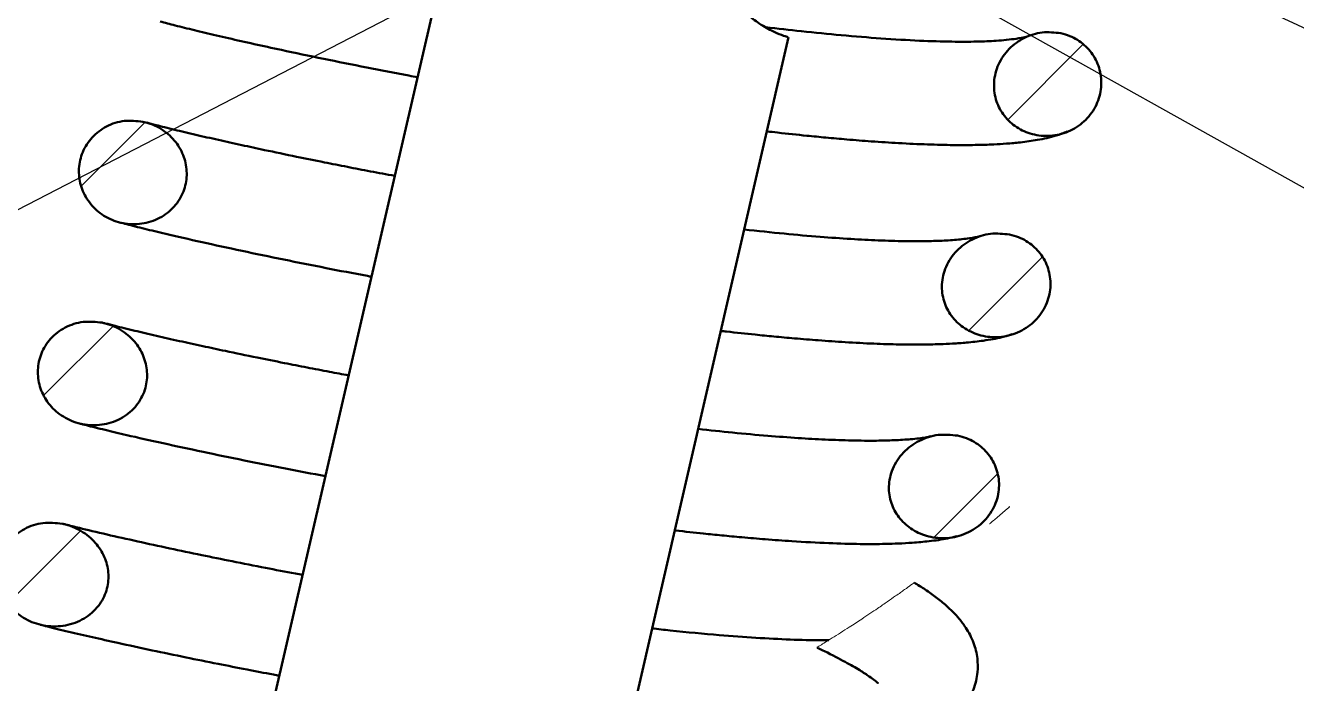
# Model space of a CAD drawing. Header units: millimetres. Extents: x 10 to 584, y 10 to 410.
# Drawn here: x 128.65 to 161.83, y 341.63 to 358.81 of the extents above; entities that cross this region are included whole.
import ezdxf

# ---------------------------------------------------------------- set-up
doc = ezdxf.new("R2010")
doc.units = ezdxf.units.MM
doc.layers.add('10', color=7, linetype='Continuous')
doc.dimstyles.new('SLDDIMSTYLE3', dxfattribs={"dimtxt": 0.18, "dimasz": 1.016, "dimexe": 0, "dimexo": 0.0625, "dimgap": 0, "dimtad": 0, "dimtih": 1, "dimtoh": 1, "dimdec": 0, "dimrnd": 1e-09, "dimzin": 0, "dimdsep": 46, "dimtxsty": 'Standard', "dimblk1": 'DOT', "dimblk2": 'DOT', "dimsah": 1, "dimcen": 0.09, "dimadec": 0, "dimazin": 0, "dimtfac": 1.016, "dimtdec": 0, "dimtofl": 0, "dimtmove": 0, "dimatfit": 3, "dimldrblk": 'DOT', "dimfxl": 1, "dimfrac": 2, "dimtolj": 1, "dimtzin": 0, "dimarcsym": 0})

# ---------------------------------------------------------------- blocks, each defined once
blk = doc.blocks.new('_Dot')
at = {"color": 0, "linetype": 'ByBlock', "lineweight": -2}
blk.add_line((-0.5, 0), (-1, 0), dxfattribs=at)
at = {"color": 0, "linetype": 'ByBlock', "const_width": 0.5}
blk.add_lwpolyline([(-0.25, 0, 1), (0.25, 0, 1)], format="xyb", close=True, dxfattribs=at)

msp = doc.modelspace()

# ---------------------------------------------------------------- hatches: boundary and pattern name
at = {"layer": '10', "linetype": 'Continuous', "lineweight": 25}
h = msp.add_hatch(dxfattribs=at)
h.set_pattern_fill('ANSI31', color=256, style=0)
edge = h.paths.add_edge_path(flags=0)
edge.add_spline(control_points=[(155.6745, 358.6041), (155.517, 358.6378), (155.3514, 358.644), (155.1917, 358.6233), (155.0321, 358.6026), (154.8739, 358.5545), (154.7297, 358.4832), (154.5823, 358.4103), (154.4453, 358.3112), (154.3303, 358.1936), (154.2156, 358.0761), (154.1196, 357.9366), (154.0521, 357.7868), (153.987, 357.6423), (153.9467, 357.4839), (153.9361, 357.3258), (153.9262, 357.176), (153.9427, 357.0221), (153.9848, 356.8779), (154.0253, 356.7392), (154.0906, 356.6057), (154.1748, 356.4883), (154.2588, 356.3711), (154.3639, 356.2668), (154.4811, 356.1829), (154.6018, 356.0965), (154.7384, 356.0293), (154.8803, 355.9857), (155.0283, 355.9401), (155.1858, 355.9189), (155.3406, 355.923), (155.5011, 355.9273), (155.663, 355.9589), (155.8133, 356.0152), (155.9662, 356.0725), (156.1114, 356.1569), (156.2364, 356.2619), (156.3607, 356.3661), (156.4685, 356.4936), (156.5499, 356.6339), (156.6293, 356.7706), (156.6857, 356.9233), (156.7135, 357.0789), (156.7403, 357.2293), (156.741, 357.3867), (156.715, 357.5372), (156.6897, 357.6834), (156.6385, 357.8272), (156.5656, 357.9563), (156.4938, 358.0835), (156.399, 358.2001), (156.2893, 358.2966), (156.179, 358.3936), (156.0508, 358.473), (155.9151, 358.5293), (155.8376, 358.5614), (155.7567, 358.5865), (155.6745, 358.6041)], knot_values=[0, 0, 0, 0, 0.0024162, 0.0024162, 0.0024162, 0.0048288, 0.0048288, 0.0048288, 0.0072954, 0.0072954, 0.0072954, 0.0097616, 0.0097616, 0.0097616, 0.0121405, 0.0121405, 0.0121405, 0.0143926, 0.0143926, 0.0143926, 0.0165575, 0.0165575, 0.0165575, 0.018716, 0.018716, 0.018716, 0.0209383, 0.0209383, 0.0209383, 0.0232577, 0.0232577, 0.0232577, 0.0256642, 0.0256642, 0.0256642, 0.0281128, 0.0281128, 0.0281128, 0.0305458, 0.0305458, 0.0305458, 0.032917, 0.032917, 0.032917, 0.035208, 0.035208, 0.035208, 0.0374306, 0.0374306, 0.0374306, 0.0396189, 0.0396189, 0.0396189, 0.0418181, 0.0418181, 0.0418181, 0.0430642, 0.0430642, 0.0430642, 0.0430642], weights=[1, 1, 1, 1, 1, 1, 1, 1, 1, 1, 1, 1, 1, 1, 1, 1, 1, 1, 1, 1, 1, 1, 1, 1, 1, 1, 1, 1, 1, 1, 1, 1, 1, 1, 1, 1, 1, 1, 1, 1, 1, 1, 1, 1, 1, 1, 1, 1, 1, 1, 1, 1, 1, 1, 1, 1, 1, 1], degree=3, periodic=0)
h = msp.add_hatch(dxfattribs=at)
h.set_pattern_fill('ANSI31', color=256, style=0)
edge = h.paths.add_edge_path(flags=0)
edge.add_spline(control_points=[(131.7174, 356.294), (131.5591, 356.3271), (131.3931, 356.3339), (131.2328, 356.3132), (131.0723, 356.2925), (130.913, 356.2434), (130.7692, 356.1692), (130.6293, 356.0971), (130.5, 355.9991), (130.3935, 355.8833), (130.2911, 355.7719), (130.2069, 355.6408), (130.1485, 355.5012), (130.0917, 355.3655), (130.0578, 355.218), (130.0496, 355.0712), (130.0415, 354.9256), (130.0583, 354.7767), (130.0981, 354.6364), (130.1385, 354.4944), (130.2036, 354.3575), (130.2874, 354.236), (130.3738, 354.111), (130.4823, 353.9991), (130.604, 353.9082), (130.7302, 353.8139), (130.874, 353.7397), (131.0238, 353.6909), (131.1003, 353.6659), (131.1792, 353.6472), (131.2588, 353.6351), (131.4197, 353.6106), (131.587, 353.613), (131.747, 353.6425), (131.9089, 353.6724), (132.068, 353.7311), (132.2098, 353.8145), (132.3474, 353.8953), (132.4728, 354.002), (132.5734, 354.1257), (132.6689, 354.2431), (132.7448, 354.3793), (132.7938, 354.5224), (132.8405, 354.6592), (132.8639, 354.806), (132.8622, 354.9504), (132.8606, 355.0934), (132.8345, 355.2379), (132.787, 355.3727), (132.7381, 355.5115), (132.6654, 355.6437), (132.5752, 355.76), (132.4806, 355.8822), (132.3643, 355.9901), (132.2358, 356.0761), (132.1013, 356.1661), (131.9498, 356.2345), (131.7934, 356.276), (131.7682, 356.2826), (131.7428, 356.2886), (131.7174, 356.294)], knot_values=[0, 0, 0, 0, 0.0024247, 0.0024247, 0.0024247, 0.0048537, 0.0048537, 0.0048537, 0.007216, 0.007216, 0.007216, 0.0094856, 0.0094856, 0.0094856, 0.0116903, 0.0116903, 0.0116903, 0.0138752, 0.0138752, 0.0138752, 0.0160867, 0.0160867, 0.0160867, 0.0183626, 0.0183626, 0.0183626, 0.0207239, 0.0207239, 0.0207239, 0.0219189, 0.0219189, 0.0219189, 0.0243598, 0.0243598, 0.0243598, 0.0268305, 0.0268305, 0.0268305, 0.029226, 0.029226, 0.029226, 0.0314954, 0.0314954, 0.0314954, 0.0336605, 0.0336605, 0.0336605, 0.0358011, 0.0358011, 0.0358011, 0.0380036, 0.0380036, 0.0380036, 0.0403194, 0.0403194, 0.0403194, 0.0427452, 0.0427452, 0.0427452, 0.0431303, 0.0431303, 0.0431303, 0.0431303], weights=[1, 1, 1, 1, 1, 1, 1, 1, 1, 1, 1, 1, 1, 1, 1, 1, 1, 1, 1, 1, 1, 1, 1, 1, 1, 1, 1, 1, 1, 1, 1, 1, 1, 1, 1, 1, 1, 1, 1, 1, 1, 1, 1, 1, 1, 1, 1, 1, 1, 1, 1, 1, 1, 1, 1, 1, 1, 1, 1, 1, 1], degree=3, periodic=0)
h = msp.add_hatch(dxfattribs=at)
h.set_pattern_fill('ANSI31', color=256, style=0)
edge = h.paths.add_edge_path(flags=0)
edge.add_spline(control_points=[(154.3393, 353.3491), (154.1778, 353.3831), (154.0081, 353.389), (153.8446, 353.3672), (153.6812, 353.3456), (153.5193, 353.2959), (153.3717, 353.2225), (153.2208, 353.1473), (153.0805, 353.0452), (152.9634, 352.9239), (152.8475, 352.8038), (152.751, 352.6612), (152.6843, 352.5082), (152.6212, 352.3632), (152.5831, 352.2043), (152.5754, 352.0463), (152.5682, 351.8987), (152.5873, 351.7476), (152.6313, 351.6066), (152.6736, 351.471), (152.7399, 351.341), (152.8244, 351.2268), (152.9095, 351.1117), (153.015, 351.0096), (153.1322, 350.9274), (153.2546, 350.8415), (153.3928, 350.7751), (153.5359, 350.732), (153.687, 350.6864), (153.8476, 350.6656), (154.0053, 350.6705), (154.1697, 350.6755), (154.3355, 350.7086), (154.4892, 350.767), (154.6452, 350.8263), (154.7932, 350.9135), (154.9201, 351.0218), (155.0451, 351.1285), (155.1532, 351.2588), (155.234, 351.4019), (155.3117, 351.5397), (155.3663, 351.6936), (155.3916, 351.8498), (155.4159, 351.9994), (155.414, 352.1556), (155.3856, 352.3045), (155.3582, 352.4484), (155.3051, 352.5896), (155.2311, 352.716), (155.1579, 352.8409), (155.0623, 352.9549), (154.9523, 353.0491), (154.8409, 353.1445), (154.7119, 353.2222), (154.5758, 353.2771), (154.4994, 353.308), (154.4199, 353.3321), (154.3393, 353.3491)], knot_values=[0, 0, 0, 0, 0.002475, 0.002475, 0.002475, 0.0049461, 0.0049461, 0.0049461, 0.0074762, 0.0074762, 0.0074762, 0.0099823, 0.0099823, 0.0099823, 0.0123572, 0.0123572, 0.0123572, 0.0145723, 0.0145723, 0.0145723, 0.0166983, 0.0166983, 0.0166983, 0.0188401, 0.0188401, 0.0188401, 0.0210774, 0.0210774, 0.0210774, 0.0234406, 0.0234406, 0.0234406, 0.025906, 0.025906, 0.025906, 0.028409, 0.028409, 0.028409, 0.0308739, 0.0308739, 0.0308739, 0.0332485, 0.0332485, 0.0332485, 0.0355205, 0.0355205, 0.0355205, 0.0377155, 0.0377155, 0.0377155, 0.0398824, 0.0398824, 0.0398824, 0.042078, 0.042078, 0.042078, 0.0433003, 0.0433003, 0.0433003, 0.0433003], weights=[1, 1, 1, 1, 1, 1, 1, 1, 1, 1, 1, 1, 1, 1, 1, 1, 1, 1, 1, 1, 1, 1, 1, 1, 1, 1, 1, 1, 1, 1, 1, 1, 1, 1, 1, 1, 1, 1, 1, 1, 1, 1, 1, 1, 1, 1, 1, 1, 1, 1, 1, 1, 1, 1, 1, 1, 1, 1], degree=3, periodic=0)
h = msp.add_hatch(dxfattribs=at)
h.set_pattern_fill('ANSI31', color=256, style=0)
edge = h.paths.add_edge_path(flags=0)
edge.add_spline(control_points=[(130.6567, 351.0482), (130.4949, 351.0815), (130.3253, 351.0882), (130.1616, 351.0666), (129.9976, 351.045), (129.8349, 350.9944), (129.6883, 350.9178), (129.5471, 350.8439), (129.4168, 350.7437), (129.3102, 350.6253), (129.2089, 350.5128), (129.126, 350.3807), (129.0695, 350.2403), (129.015, 350.105), (128.9834, 349.9582), (128.9772, 349.8125), (128.9712, 349.6683), (128.9898, 349.5212), (129.031, 349.3829), (129.0729, 349.2423), (129.1391, 349.1071), (129.2237, 348.9872), (129.3114, 348.8628), (129.421, 348.7517), (129.5435, 348.6614), (129.6719, 348.5667), (129.8177, 348.4925), (129.9695, 348.4435), (130.0479, 348.4182), (130.1286, 348.3993), (130.21, 348.3871), (130.3745, 348.3624), (130.5455, 348.365), (130.709, 348.3954), (130.8752, 348.4262), (131.0386, 348.4867), (131.1839, 348.573), (131.3235, 348.6558), (131.4506, 348.7652), (131.5516, 348.8922), (131.6458, 349.0106), (131.7201, 349.1479), (131.7667, 349.2917), (131.8106, 349.4272), (131.8312, 349.5723), (131.8272, 349.7147), (131.8233, 349.8553), (131.7953, 349.9969), (131.7468, 350.1289), (131.6964, 350.266), (131.6227, 350.3963), (131.5322, 350.511), (131.4357, 350.6333), (131.3179, 350.741), (131.1881, 350.8271), (131.0504, 350.9183), (130.8955, 350.9876), (130.7358, 351.0296), (130.7096, 351.0365), (130.6832, 351.0427), (130.6567, 351.0482)], knot_values=[0, 0, 0, 0, 0.0024773, 0.0024773, 0.0024773, 0.0049602, 0.0049602, 0.0049602, 0.0073527, 0.0073527, 0.0073527, 0.0096229, 0.0096229, 0.0096229, 0.0118092, 0.0118092, 0.0118092, 0.0139708, 0.0139708, 0.0139708, 0.0161671, 0.0161671, 0.0161671, 0.0184463, 0.0184463, 0.0184463, 0.0208362, 0.0208362, 0.0208362, 0.0220578, 0.0220578, 0.0220578, 0.0245527, 0.0245527, 0.0245527, 0.0270901, 0.0270901, 0.0270901, 0.0295278, 0.0295278, 0.0295278, 0.031797, 0.031797, 0.031797, 0.0339301, 0.0339301, 0.0339301, 0.0360345, 0.0360345, 0.0360345, 0.0382198, 0.0382198, 0.0382198, 0.0405513, 0.0405513, 0.0405513, 0.0430265, 0.0430265, 0.0430265, 0.0434271, 0.0434271, 0.0434271, 0.0434271], weights=[1, 1, 1, 1, 1, 1, 1, 1, 1, 1, 1, 1, 1, 1, 1, 1, 1, 1, 1, 1, 1, 1, 1, 1, 1, 1, 1, 1, 1, 1, 1, 1, 1, 1, 1, 1, 1, 1, 1, 1, 1, 1, 1, 1, 1, 1, 1, 1, 1, 1, 1, 1, 1, 1, 1, 1, 1, 1, 1, 1, 1], degree=3, periodic=0)
h = msp.add_hatch(dxfattribs=at)
h.set_pattern_fill('ANSI31', color=256, style=0)
edge = h.paths.add_edge_path(flags=0)
edge.add_spline(control_points=[(152.9836, 348.0983), (152.8175, 348.1329), (152.643, 348.1383), (152.4749, 348.1155), (152.3069, 348.0927), (152.1406, 348.0412), (151.989, 347.9653), (151.8339, 347.8876), (151.6898, 347.7819), (151.5703, 347.6562), (151.4534, 347.5333), (151.3564, 347.3873), (151.2911, 347.2308), (151.2304, 347.0855), (151.1953, 346.9266), (151.1909, 346.7692), (151.1869, 346.6245), (151.2087, 346.4769), (151.2546, 346.3396), (151.2988, 346.2074), (151.3663, 346.0812), (151.4509, 345.9704), (151.5373, 345.8573), (151.6437, 345.7573), (151.7611, 345.6767), (151.8857, 345.5912), (152.0258, 345.5253), (152.1708, 345.4826), (152.3258, 345.4369), (152.4902, 345.4165), (152.6517, 345.4222), (152.8208, 345.4282), (152.9912, 345.463), (153.149, 345.5241), (153.3085, 345.5858), (153.4596, 345.6762), (153.5885, 345.7885), (153.7141, 345.8979), (153.8222, 346.0312), (153.9018, 346.1774), (153.9775, 346.3164), (154.0296, 346.4712), (154.052, 346.6278), (154.0732, 346.7763), (154.0684, 346.9308), (154.0374, 347.0776), (154.0075, 347.2191), (153.9525, 347.3572), (153.8771, 347.4807), (153.8024, 347.6031), (153.7057, 347.7143), (153.5954, 347.8061), (153.4825, 347.9), (153.3524, 347.976), (153.2156, 348.0295), (153.1405, 348.0589), (153.0626, 348.0819), (152.9836, 348.0983)], knot_values=[0, 0, 0, 0, 0.0025453, 0.0025453, 0.0025453, 0.0050863, 0.0050863, 0.0050863, 0.0076903, 0.0076903, 0.0076903, 0.0102382, 0.0102382, 0.0102382, 0.0126016, 0.0126016, 0.0126016, 0.014771, 0.014771, 0.014771, 0.0168556, 0.0168556, 0.0168556, 0.0189845, 0.0189845, 0.0189845, 0.0212452, 0.0212452, 0.0212452, 0.0236637, 0.0236637, 0.0236637, 0.0261999, 0.0261999, 0.0261999, 0.0287646, 0.0287646, 0.0287646, 0.0312622, 0.0312622, 0.0312622, 0.0336355, 0.0336355, 0.0336355, 0.0358828, 0.0358828, 0.0358828, 0.0380468, 0.0380468, 0.0380468, 0.0401928, 0.0401928, 0.0401928, 0.0423893, 0.0423893, 0.0423893, 0.0435845, 0.0435845, 0.0435845, 0.0435845], weights=[1, 1, 1, 1, 1, 1, 1, 1, 1, 1, 1, 1, 1, 1, 1, 1, 1, 1, 1, 1, 1, 1, 1, 1, 1, 1, 1, 1, 1, 1, 1, 1, 1, 1, 1, 1, 1, 1, 1, 1, 1, 1, 1, 1, 1, 1, 1, 1, 1, 1, 1, 1, 1, 1, 1, 1, 1, 1], degree=3, periodic=0)
h = msp.add_hatch(dxfattribs=at)
h.set_pattern_fill('ANSI31', color=256, style=0)
edge = h.paths.add_edge_path(flags=0)
edge.add_spline(control_points=[(129.6171, 345.798), (129.4511, 345.8317), (129.2772, 345.8383), (129.1094, 345.8157), (128.9412, 345.7932), (128.7743, 345.7407), (128.6245, 345.6611), (128.4818, 345.5852), (128.3503, 345.4824), (128.2436, 345.361), (128.1437, 345.2474), (128.0626, 345.1141), (128.0082, 344.973), (127.9563, 344.8381), (127.9273, 344.6923), (127.9236, 344.5479), (127.9199, 344.4053), (127.9406, 344.2603), (127.9833, 344.1242), (128.0269, 343.9852), (128.0944, 343.852), (128.1796, 343.7339), (128.269, 343.6101), (128.3799, 343.4999), (128.5034, 343.4102), (128.6343, 343.3151), (128.7827, 343.2407), (128.9369, 343.1916), (129.0173, 343.1659), (129.1002, 343.1468), (129.1837, 343.1345), (129.3526, 343.1096), (129.5279, 343.1126), (129.6957, 343.1439), (129.867, 343.1759), (130.0355, 343.2385), (130.1849, 343.3282), (130.3269, 343.4135), (130.4559, 343.5261), (130.5572, 343.6571), (130.6497, 343.7765), (130.7219, 343.9149), (130.7656, 344.0595), (130.8062, 344.1934), (130.8236, 344.3364), (130.8169, 344.4761), (130.8104, 344.614), (130.7804, 344.7523), (130.7307, 344.8811), (130.6786, 345.0164), (130.6036, 345.1446), (130.5126, 345.2575), (130.414, 345.3799), (130.2942, 345.4876), (130.1627, 345.5737), (130.0211, 345.6664), (129.8622, 345.7366), (129.6984, 345.7792), (129.6715, 345.7862), (129.6443, 345.7924), (129.6171, 345.798)], knot_values=[0, 0, 0, 0, 0.0025402, 0.0025402, 0.0025402, 0.0050879, 0.0050879, 0.0050879, 0.0075151, 0.0075151, 0.0075151, 0.0097845, 0.0097845, 0.0097845, 0.0119487, 0.0119487, 0.0119487, 0.0140839, 0.0140839, 0.0140839, 0.0162637, 0.0162637, 0.0162637, 0.0185478, 0.0185478, 0.0185478, 0.0209714, 0.0209714, 0.0209714, 0.0222247, 0.0222247, 0.0222247, 0.0247834, 0.0247834, 0.0247834, 0.0274007, 0.0274007, 0.0274007, 0.0298881, 0.0298881, 0.0298881, 0.0321545, 0.0321545, 0.0321545, 0.0342488, 0.0342488, 0.0342488, 0.0363122, 0.0363122, 0.0363122, 0.0384796, 0.0384796, 0.0384796, 0.0408309, 0.0408309, 0.0408309, 0.0433657, 0.0433657, 0.0433657, 0.0437769, 0.0437769, 0.0437769, 0.0437769], weights=[1, 1, 1, 1, 1, 1, 1, 1, 1, 1, 1, 1, 1, 1, 1, 1, 1, 1, 1, 1, 1, 1, 1, 1, 1, 1, 1, 1, 1, 1, 1, 1, 1, 1, 1, 1, 1, 1, 1, 1, 1, 1, 1, 1, 1, 1, 1, 1, 1, 1, 1, 1, 1, 1, 1, 1, 1, 1, 1, 1, 1], degree=3, periodic=0)

# ---------------------------------------------------------------- linework, layer by layer
at = {"color": 7, "linetype": 'Continuous', "lineweight": 50}
for p, q in [((140.6579, 365.1247), (134.709, 339.3573)), ((144.3039, 340.0193), (148.5701, 358.4984))]:
    msp.add_line(p, q, dxfattribs=at)
for points, knots in [([(148.5583, 358.501), (148.5566, 358.5014), (148.5523, 358.5024), (148.4019, 358.5472), (148.1366, 358.6574), (147.8067, 358.849), (147.4655, 359.113), (147.1533, 359.4113), (146.8413, 359.7781), (146.5502, 360.2019), (146.2918, 360.6806), (146.0787, 361.2132), (145.9318, 361.7993), (145.8803, 362.4132), (145.9278, 363.0267), (146.0657, 363.6358), (146.2442, 364.0159), (146.3361, 364.2115)], [0, 0, 0, 0, 0.0604038, 0.1444393, 0.2260942, 0.3109172, 0.3689555, 0.4286633, 0.4867129, 0.5463814, 0.6059892, 0.6670249, 0.7324362, 0.7998392, 0.8640719, 0.9300226, 1, 1, 1, 1]), ([(132.1704, 358.9136), (132.2295, 358.8967), (132.3896, 358.8511), (132.7834, 358.7502), (133.3183, 358.6195), (133.933, 358.476), (134.602, 358.3254), (135.4196, 358.1474), (136.3931, 357.9429), (137.5204, 357.7167), (138.3506, 357.5546), (138.8116, 357.4691), (138.8873, 357.455)], [0, 0, 0, 0, 0.0674958, 0.182753, 0.2934135, 0.3994837, 0.5009691, 0.5978698, 0.7345887, 0.8610298, 0.9771948, 1, 1, 1, 1]), ([(154.8025, 358.5222), (154.7838, 358.5156), (154.734, 358.498), (154.5431, 358.4633), (154.2842, 358.431), (154.0196, 358.4089), (153.7526, 358.3942), (153.3814, 358.382), (152.8184, 358.3799), (151.9871, 358.4048), (151.0167, 358.4619), (149.9765, 358.5472), (148.9667, 358.6465), (148.289, 358.7251), (147.9767, 358.7614)], [0, 0, 0, 0, 0.0534896, 0.1420294, 0.2158954, 0.2746627, 0.3193631, 0.363646, 0.4619538, 0.5733386, 0.6922904, 0.8047884, 0.9100516, 1, 1, 1, 1]), ([(155.6745, 358.6041), (155.5129, 358.622), (155.1898, 358.6577), (154.714, 358.5041), (154.3103, 358.2142), (154.0281, 357.8041), (153.9088, 357.3361), (153.9583, 356.8761), (154.1548, 356.4742), (154.4706, 356.1608), (154.8792, 355.9601), (155.347, 355.8971), (155.8254, 355.9905), (156.2537, 356.2395), (156.5722, 356.616), (156.7397, 357.0688), (156.7418, 357.5372), (156.5888, 357.9672), (156.3049, 358.3145), (155.9791, 358.5215), (155.7558, 358.5821), (155.6745, 358.6041)], [0, 0, 0, 0, 0.0560606, 0.1120688, 0.1692957, 0.226469, 0.281619, 0.333878, 0.3841702, 0.4343454, 0.4860038, 0.5398928, 0.5957654, 0.6525834, 0.7090185, 0.7640236, 0.8171932, 0.8688075, 0.9196541, 0.9707679, 1, 1, 1, 1]), ([(131.7174, 356.294), (131.5552, 356.312), (131.2307, 356.348), (130.7599, 356.1947), (130.3776, 355.9069), (130.1259, 355.5151), (130.0246, 355.0738), (130.075, 354.6279), (130.2696, 354.2183), (130.5932, 353.8844), (130.9467, 353.7023), (131.3379, 353.6095), (131.754, 353.6152), (132.22, 353.7869), (132.59, 354.1014), (132.8165, 354.5075), (132.8868, 354.9493), (132.8081, 355.3847), (132.5899, 355.7811), (132.2443, 356.1011), (131.9259, 356.2466), (131.7427, 356.2882), (131.7174, 356.294)], [0, 0, 0, 0, 0.0561698, 0.1123959, 0.1670818, 0.2196554, 0.2707625, 0.3214339, 0.3727314, 0.4255188, 0.4802656, 0.5082462, 0.5648012, 0.6219894, 0.6774288, 0.7299883, 0.7801919, 0.8298739, 0.8809979, 0.9347244, 0.9909532, 1, 1, 1, 1]), ([(138.2926, 354.8794), (138.0788, 354.9191), (137.6539, 354.9981), (137.0473, 355.1162), (136.3991, 355.2443), (135.667, 355.3928), (134.9466, 355.5434), (134.2709, 355.6889), (133.6654, 355.8229), (133.0706, 355.9588), (132.5185, 356.0901), (132.0832, 356.1982), (131.896, 356.2492), (131.8209, 356.2697)], [0, 0, 0, 0, 0.0681303, 0.1353373, 0.2053043, 0.2937304, 0.4030649, 0.4875894, 0.5814103, 0.6845225, 0.7969228, 0.9186097, 1, 1, 1, 1]), ([(148.0031, 356.0423), (148.0979, 356.0311), (148.455, 355.9891), (148.9676, 355.9359), (149.5683, 355.8771), (150.1322, 355.8269), (150.7707, 355.7766), (151.4796, 355.7307), (152.1961, 355.6978), (152.8611, 355.6824), (153.4341, 355.684), (153.8911, 355.6984), (154.2747, 355.7215), (154.6578, 355.7562), (155.0993, 355.8203), (155.5185, 355.9067), (155.7481, 356.0006), (155.8417, 356.0388)], [0, 0, 0, 0, 0.0263504, 0.0992879, 0.1480599, 0.2032365, 0.2695279, 0.3470034, 0.4341711, 0.5176016, 0.5941972, 0.6639274, 0.7148159, 0.7729035, 0.8469844, 0.9376385, 1, 1, 1, 1]), ([(131.1092, 353.6669), (131.1687, 353.6505), (131.3399, 353.6035), (131.744, 353.502), (132.3774, 353.3495), (133.2154, 353.1576), (134.2609, 352.9299), (135.3551, 352.7016), (136.4622, 352.4808), (137.2374, 352.3299), (137.6489, 352.2537), (137.6849, 352.2471)], [0, 0, 0, 0, 0.0625487, 0.179836, 0.2924636, 0.4526067, 0.6022924, 0.7415277, 0.8703207, 0.9886692, 1, 1, 1, 1]), ([(153.5605, 353.3075), (153.5254, 353.297), (153.4314, 353.2687), (153.1302, 353.2263), (152.7202, 353.1928), (152.2111, 353.1738), (151.6238, 353.1729), (150.9353, 353.1924), (150.1959, 353.2305), (149.3773, 353.2886), (148.4514, 353.3691), (147.7651, 353.4424), (147.4116, 353.4802)], [0, 0, 0, 0, 0.06736786, 0.18035517, 0.27918468, 0.36514779, 0.47330205, 0.57580643, 0.6727009, 0.7733775, 0.88328062, 1, 1, 1, 1]), ([(154.3393, 353.3491), (154.1736, 353.3668), (153.8425, 353.4024), (153.3555, 353.2438), (152.9437, 352.9463), (152.6606, 352.5281), (152.5479, 352.0582), (152.6053, 351.6044), (152.8059, 351.2116), (153.1239, 350.9042), (153.5368, 350.7058), (154.0128, 350.6441), (154.5014, 350.7415), (154.9369, 350.998), (155.2561, 351.3823), (155.4179, 351.8387), (155.4124, 352.3043), (155.2536, 352.7275), (154.9665, 353.0677), (154.641, 353.2689), (154.4191, 353.3279), (154.3393, 353.3491)], [0, 0, 0, 0, 0.0571002, 0.1141425, 0.1724966, 0.2302486, 0.2849925, 0.3361209, 0.3852619, 0.4348008, 0.4865367, 0.5411444, 0.5980664, 0.6558118, 0.7126642, 0.7674434, 0.8198926, 0.8706052, 0.9207004, 0.9714737, 1, 1, 1, 1]), ([(130.6567, 351.0482), (130.491, 351.0662), (130.1593, 351.1022), (129.6799, 350.9446), (129.2949, 350.6505), (129.0471, 350.2551), (128.9524, 349.8151), (129.0085, 349.3736), (129.207, 348.9685), (129.5343, 348.6366), (129.8923, 348.4546), (130.2909, 348.3612), (130.7169, 348.3675), (131.1932, 348.5436), (131.5673, 348.8653), (131.7891, 349.2752), (131.8513, 349.7137), (131.7667, 350.1421), (131.545, 350.5337), (131.1946, 350.8534), (130.8707, 351.0002), (130.6831, 351.0422), (130.6567, 351.0482)], [0, 0, 0, 0, 0.056983, 0.1140409, 0.1690258, 0.2212445, 0.2715795, 0.3213777, 0.3719876, 0.4245018, 0.4795372, 0.5079421, 0.5653487, 0.623657, 0.6796627, 0.7318477, 0.7809861, 0.8295163, 0.8799199, 0.9336598, 0.9906543, 1, 1, 1, 1]), ([(137.0903, 349.6716), (136.9223, 349.7027), (136.5485, 349.772), (135.9933, 349.8796), (135.357, 350.0046), (134.6363, 350.15), (133.9235, 350.2979), (133.251, 350.4415), (132.6445, 350.5746), (132.0431, 350.7107), (131.4768, 350.8437), (131.0246, 350.9542), (130.8205, 351.0082), (130.7398, 351.0296)], [0, 0, 0, 0, 0.0557117, 0.123937, 0.1949556, 0.2847062, 0.3956901, 0.4814968, 0.5767487, 0.6814444, 0.7955823, 0.9191651, 1, 1, 1, 1]), ([(146.8007, 350.8342), (146.852, 350.8281), (147.1593, 350.7916), (147.6203, 350.7432), (148.2082, 350.6843), (148.7603, 350.6337), (149.3866, 350.5824), (150.084, 350.5344), (150.792, 350.4979), (151.4518, 350.478), (152.0231, 350.4742), (152.4807, 350.483), (152.8674, 350.5003), (153.2508, 350.5276), (153.6891, 350.579), (154.0946, 350.6467), (154.3159, 350.7187), (154.4012, 350.7464)], [0, 0, 0, 0, 0.0149207, 0.0893353, 0.1390703, 0.1952657, 0.26279, 0.3417078, 0.4305225, 0.5155472, 0.5935823, 0.6646008, 0.7164098, 0.7754598, 0.8506357, 0.9423895, 1, 1, 1, 1]), ([(130.0648, 348.417), (130.1228, 348.4015), (130.3025, 348.3537), (130.714, 348.2522), (131.3611, 348.0985), (132.2037, 347.9076), (133.2417, 347.6832), (134.3224, 347.4597), (135.397, 347.2454), (136.1326, 347.1056), (136.4825, 347.0391)], [0, 0, 0, 0, 0.0569533, 0.1765232, 0.2913567, 0.4546642, 0.6073323, 0.7493648, 0.880766, 1, 1, 1, 1]), ([(152.2862, 348.084), (152.243, 348.0731), (152.1205, 348.0423), (151.7901, 348.0051), (151.3545, 347.977), (150.8334, 347.9642), (150.24, 347.9686), (149.5516, 347.9927), (148.8185, 348.0341), (148.0116, 348.0944), (147.1425, 348.172), (146.5134, 348.2403), (146.2094, 348.2732)], [0, 0, 0, 0, 0.062659, 0.1781168, 0.279044, 0.3668077, 0.47718, 0.5817455, 0.6805576, 0.7832086, 0.8952491, 1, 1, 1, 1]), ([(152.9836, 348.0983), (152.8132, 348.1161), (152.4727, 348.1515), (151.9722, 347.9872), (151.5511, 347.6809), (151.2676, 347.254), (151.1633, 346.7828), (151.2294, 346.3368), (151.4344, 345.9538), (151.7552, 345.6524), (152.1739, 345.4556), (152.6603, 345.3953), (153.1611, 345.4975), (153.6047, 345.7628), (153.9237, 346.156), (154.0783, 346.6156), (154.0639, 347.0776), (153.8987, 347.4929), (153.6079, 347.8257), (153.2824, 348.0206), (153.0618, 348.078), (152.9836, 348.0983)], [0, 0, 0, 0, 0.05832108, 0.11657962, 0.17621352, 0.23451147, 0.28861907, 0.33838393, 0.38627992, 0.43522032, 0.48716896, 0.54269403, 0.60085822, 0.65962379, 0.71683971, 0.77123302, 0.82278647, 0.87248005, 0.92179224, 0.9722779, 1, 1, 1, 1]), ([(129.6171, 345.798), (129.4471, 345.8161), (129.1069, 345.8523), (128.6173, 345.6897), (128.2291, 345.3883), (127.9861, 344.9887), (127.899, 344.5504), (127.9614, 344.1141), (128.1643, 343.714), (128.496, 343.3843), (128.8593, 343.2024), (129.2668, 343.1082), (129.7046, 343.1154), (130.1932, 343.2968), (130.5719, 343.627), (130.7878, 344.0411), (130.8406, 344.4755), (130.7493, 344.8959), (130.5232, 345.2821), (130.1669, 345.6015), (129.8366, 345.7494), (129.6442, 345.792), (129.6171, 345.798)], [0, 0, 0, 0, 0.0579493, 0.1159964, 0.1713034, 0.2230778, 0.2725094, 0.321316, 0.3711587, 0.4233751, 0.4787506, 0.5076523, 0.5660554, 0.6256922, 0.6823494, 0.7340448, 0.7819228, 0.8291555, 0.8787775, 0.9325696, 0.9904829, 1, 1, 1, 1]), ([(135.8878, 344.4631), (135.8254, 344.4747), (135.4932, 344.5362), (134.873, 344.6557), (134.0496, 344.8176), (133.2108, 344.9881), (132.3781, 345.1626), (131.5391, 345.3449), (130.74, 345.5259), (130.0971, 345.6779), (129.8137, 345.751), (129.7007, 345.7801)], [0, 0, 0, 0, 0.021768, 0.1157971, 0.2260447, 0.3327134, 0.452823, 0.5863692, 0.7333417, 0.8937268, 1, 1, 1, 1]), ([(145.5983, 345.626), (145.6061, 345.625), (145.8633, 345.5943), (146.2723, 345.551), (146.8475, 345.492), (147.3878, 345.4411), (148.0018, 345.3889), (148.7722, 345.3328), (149.6095, 345.2879), (150.4209, 345.2663), (151.0123, 345.2685), (151.4544, 345.2821), (151.8372, 345.3029), (152.2731, 345.3435), (152.666, 345.3959), (152.8788, 345.4512), (152.9552, 345.4711)], [0, 0, 0, 0, 0.0023943, 0.0784054, 0.1291861, 0.1864972, 0.2553746, 0.3358795, 0.4562049, 0.5671249, 0.6652933, 0.7181142, 0.7782394, 0.8546758, 0.9477835, 1, 1, 1, 1]), ([(148.7091, 340.0772), (149.0357, 340.069), (149.7577, 340.0508), (150.5086, 340.0829), (151.0807, 340.1367), (151.4597, 340.1923), (151.8061, 340.2639), (152.1942, 340.3771), (152.637, 340.5775), (153.0134, 340.8691), (153.2579, 341.1831), (153.3906, 341.4417), (153.4704, 341.6903), (153.517, 341.977), (153.5093, 342.3091), (153.4096, 342.7079), (153.2271, 343.0561), (153.0334, 343.3136), (152.8584, 343.5039), (152.666, 343.6839), (152.43, 343.8749), (152.1553, 344.0727), (151.9462, 344.2023), (151.8488, 344.2627)], [0, 0, 0, 0, 0.0874666, 0.1933215, 0.2438455, 0.2920786, 0.3381484, 0.3883205, 0.4475474, 0.511459, 0.551558, 0.5837561, 0.60783, 0.6299346, 0.6675912, 0.7142543, 0.7653584, 0.8002021, 0.8321707, 0.8660761, 0.912671, 0.9593274, 1, 1, 1, 1]), ([(129.0428, 343.1627), (129.1026, 343.1472), (129.3037, 343.0949), (129.7603, 342.9847), (130.3763, 342.8412), (131.1005, 342.6787), (131.9136, 342.5027), (132.7984, 342.318), (133.6325, 342.1494), (134.4003, 341.999), (134.9386, 341.8953), (135.2278, 341.8414), (135.2803, 341.8316)], [0, 0, 0, 0, 0.0559831, 0.1882293, 0.311971, 0.4272143, 0.5676188, 0.6929246, 0.8031316, 0.8982394, 0.9815418, 1, 1, 1, 1]), ([(149.6227, 342.7623), (149.5519, 342.7609), (149.2573, 342.755), (148.6236, 342.7731), (147.7411, 342.8167), (146.6928, 342.8956), (145.7822, 342.9782), (145.1657, 343.0489), (145.0075, 343.067)], [0, 0, 0, 0, 0.0639593, 0.2663221, 0.4707975, 0.6685657, 0.9149307, 1, 1, 1, 1]), ([(149.3144, 342.5624), (149.3809, 342.5315), (149.6681, 342.398), (150.042, 342.1986), (150.4269, 341.9788), (150.6762, 341.8151), (150.8219, 341.7096), (150.9102, 341.6302), (150.9031, 341.6463), (150.8998, 341.6539)], [0, 0, 0, 0, 0.0675581, 0.2918983, 0.4869259, 0.6530192, 0.7906372, 0.9024982, 1, 1, 1, 1])]:
    msp.add_open_spline(points, degree=3, knots=knots, dxfattribs=at)
at = {"color": 7, "linetype": 'Continuous', "lineweight": 18}
for points, knots in [([(153.82, 345.7975), (153.8207, 345.798), (153.8239, 345.8007), (153.8983, 345.8633), (153.9985, 345.9484), (154.0763, 346.0151), (154.1292, 346.0605), (154.1633, 346.09), (154.1965, 346.1187), (154.2231, 346.1418), (154.2493, 346.1646), (154.277, 346.1887), (154.3169, 346.2235), (154.352, 346.2543), (154.3405, 346.2442), (154.3335, 346.2381)], [0, 0, 0, 0, 0.0844044, 0.376342, 0.5448144, 0.629132, 0.6595806, 0.6902061, 0.7058279, 0.7215962, 0.7354922, 0.7531581, 0.7834333, 0.8684515, 1, 1, 1, 1]), ([(149.3228, 342.5775), (149.3174, 342.5743), (149.2989, 342.563), (149.3643, 342.6028), (149.5138, 342.6945), (149.7024, 342.8115), (149.9232, 342.9505), (150.1928, 343.123), (150.5374, 343.348), (150.8735, 343.5735), (151.1581, 343.7687), (151.4024, 343.939), (151.6158, 344.0904), (151.7778, 344.2069), (151.8584, 344.2654), (151.8467, 344.2569), (151.8447, 344.2555)], [0, 0, 0, 0, 0.0357319, 0.1223456, 0.1769775, 0.2227829, 0.2687124, 0.3125711, 0.377812, 0.4737059, 0.5463347, 0.6209454, 0.7277983, 0.8376337, 0.9728098, 1, 1, 1, 1])]:
    msp.add_open_spline(points, degree=3, knots=knots, dxfattribs=at)

# ---------------------------------------------------------------- leaders
at = {"layer": '10'}
for points in [[(143.8161, 372.6937), (248.063, 337.2881)], [(145.9989, 368.645), (43.9467, 347.8208)], [(144.1964, 367.0532), (248.063, 318.6441)], [(147.2778, 362.8122), (248.7893, 306.0533)], [(142.9973, 361.5166), (44.0678, 310.4116)]]:
    msp.add_leader(points, dimstyle='SLDDIMSTYLE3', dxfattribs=at)

doc.saveas('drawing.dxf')
